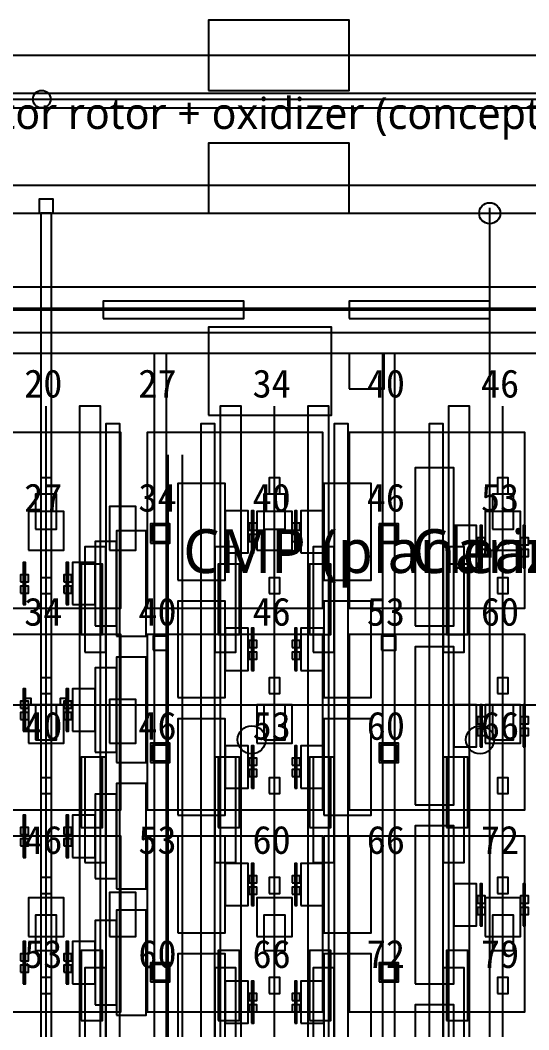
# Model space of a CAD drawing. Header units: metres. Extents: x -1640 to 1560, y -268 to 2338.
# Drawn here: x 110.3 to 139.2, y 1684.5 to 1742 of the extents above; entities that cross this region are included whole.
import ezdxf

# ---------------------------------------------------------------- set-up
doc = ezdxf.new("R2010")
doc.units = ezdxf.units.M
for name, color, linetype in [('1F_CHL', 4, 'Continuous'), ('1F_EHS_EXTINGUISHER_HYDRANT_CABINET_CONCEPT', 1, 'Continuous'), ('1F_ELEC', 6, 'Continuous'), ('1F_PUMP', 2, 'Continuous'), ('1F_SCR', 3, 'Continuous'), ('1F_STRUCT_COLUMN', 8, 'Continuous'), ('1F_ZONE', 3, 'Continuous'), ('2F_CSF_LATERAL_RACK_CONCEPT', 9, 'Continuous'), ('2F_EHS_EXTINGUISHER_HYDRANT_CABINET_CONCEPT', 1, 'Continuous'), ('2F_RFG', 5, 'Continuous'), ('2F_STRUCT_COLUMN', 8, 'Continuous'), ('2F_VMB', 6, 'Continuous'), ('2F_ZONE', 3, 'Continuous'), ('3F_CLEANROOM_OVERHEAD_PIPE_DUCT_CONCEPT', 9, 'Continuous'), ('3F_CMP', 5, 'Continuous'), ('3F_EHS_EGRESS_DIST_M', 2, 'Continuous'), ('3F_EHS_EXTINGUISHER_HYDRANT_CABINET_CONCEPT', 1, 'Continuous'), ('3F_EHS_SAFETY_SHOWER_EYEWASH_CONCEPT', 3, 'Continuous'), ('3F_ETCH', 2, 'Continuous'), ('3F_FOUP', 5, 'Continuous'), ('3F_OHT', 9, 'Continuous'), ('3F_OHTV', 1, 'Continuous'), ('3F_STRUCT_COLUMN', 8, 'Continuous'), ('3F_TBAR', 6, 'Continuous'), ('3F_TEXT', 7, 'Continuous'), ('3F_WET', 6, 'Continuous'), ('3F_ZONE', 3, 'Continuous'), ('4F_DCC', 3, 'Continuous'), ('4F_FFU', 1, 'Continuous'), ('4F_STRUCT_PLENUM_TRUSS_CONCEPT', 9, 'Continuous'), ('4F_ZONE', 3, 'Continuous'), ('5F_CHL', 4, 'Continuous'), ('5F_EHS_EXTINGUISHER_HYDRANT_CABINET_CONCEPT', 1, 'Continuous'), ('5F_ELEC', 6, 'Continuous'), ('5F_PUMP', 2, 'Continuous'), ('5F_SCR', 3, 'Continuous'), ('5F_STRUCT_COLUMN', 8, 'Continuous'), ('5F_ZONE', 3, 'Continuous'), ('6F_CSF_LATERAL_RACK_CONCEPT', 9, 'Continuous'), ('6F_EHS_EXTINGUISHER_HYDRANT_CABINET_CONCEPT', 1, 'Continuous'), ('6F_RFG', 5, 'Continuous'), ('6F_STRUCT_COLUMN', 8, 'Continuous'), ('6F_VMB', 6, 'Continuous'), ('6F_ZONE', 3, 'Continuous'), ('7F_CLEANROOM_OVERHEAD_PIPE_DUCT_CONCEPT', 9, 'Continuous'), ('7F_CMP', 5, 'Continuous'), ('7F_EHS_EGRESS_DIST_M', 2, 'Continuous'), ('7F_EHS_EXTINGUISHER_HYDRANT_CABINET_CONCEPT', 1, 'Continuous'), ('7F_EHS_SAFETY_SHOWER_EYEWASH_CONCEPT', 3, 'Continuous'), ('7F_ETCH', 2, 'Continuous'), ('7F_FOUP', 5, 'Continuous'), ('7F_OHT', 9, 'Continuous'), ('7F_OHTV', 1, 'Continuous'), ('7F_STRUCT_COLUMN', 8, 'Continuous'), ('7F_TBAR', 6, 'Continuous'), ('7F_TEXT', 7, 'Continuous'), ('7F_WET', 6, 'Continuous'), ('7F_ZONE', 3, 'Continuous'), ('8F_DCC', 3, 'Continuous'), ('8F_FFU', 1, 'Continuous'), ('8F_STRUCT_PLENUM_TRUSS_CONCEPT', 9, 'Continuous'), ('8F_ZONE', 3, 'Continuous'), ('EHS_GAS_SUPPLY', 3, 'Continuous'), ('EHS_PROCESS_EXHAUST', 1, 'Continuous'), ('EHS_TREATED_EXHAUST', 30, 'Continuous'), ('RF_RSC', 4, 'Continuous'), ('RF_STACK', 2, 'Continuous'), ('UTIL_CHW.R_CONCEPT', 2, 'Continuous'), ('UTIL_CHW.S_CONCEPT', 1, 'Continuous'), ('UTIL_ELEC.EMERG_CONCEPT', 4, 'Continuous'), ('UTIL_ELEC.LV_CONCEPT', 2, 'Continuous'), ('UTIL_ELEC.LV_RISER', 2, 'Continuous'), ('UTIL_ELEC.MV_CONCEPT', 1, 'Continuous'), ('UTIL_ELEC.UPS_CONCEPT', 3, 'Continuous'), ('UTIL_EXH.HEAT_CONCEPT', 1, 'Continuous'), ('UTIL_EXH.VOC_CONCEPT', 6, 'Continuous'), ('UTIL_GAS.SPEC_CONCEPT', 3, 'Continuous'), ('UTIL_HR_CONCEPT', 5, 'Continuous'), ('UTIL_PCW.R_CONCEPT', 1, 'Continuous'), ('UTIL_PCW.S_CONCEPT', 6, 'Continuous'), ('UTIL_TEXT', 7, 'Continuous')]:
    doc.layers.add(name, color=color, linetype=linetype)
doc.styles.add('KO', font='malgun.ttf')

msp = doc.modelspace()

# ---------------------------------------------------------------- linework, layer by layer
at = {"layer": '1F_CHL'}
for points in [[(115.35, 1711.8), (116.85, 1711.8), (116.85, 1714.3), (115.35, 1714.3)], [(115.35, 1700.8), (116.85, 1700.8), (116.85, 1703.3), (115.35, 1703.3)], [(115.35, 1689.8), (116.85, 1689.8), (116.85, 1692.3), (115.35, 1692.3)]]:
    msp.add_lwpolyline(points, close=True, dxfattribs=at)
at = {"layer": '1F_EHS_EXTINGUISHER_HYDRANT_CABINET_CONCEPT'}
msp.add_circle((111.5, 1737.5), 0.5, dxfattribs=at)
at = {"layer": '1F_ELEC'}
for points in [[(121, 1738), (129, 1738), (129, 1742), (121, 1742)], [(121, 1731), (129, 1731), (129, 1735), (121, 1735)]]:
    msp.add_lwpolyline(points, close=True, dxfattribs=at)
at = {"layer": '1F_PUMP'}
for points in [[(113.75, 1707), (114.95, 1707), (114.95, 1711), (113.75, 1711)], [(121.55, 1707), (122.75, 1707), (122.75, 1711), (121.55, 1711)], [(126.75, 1707), (127.95, 1707), (127.95, 1711), (126.75, 1711)], [(134.55, 1707), (135.75, 1707), (135.75, 1711), (134.55, 1711)], [(113.75, 1696), (114.95, 1696), (114.95, 1700), (113.75, 1700)], [(121.55, 1696), (122.75, 1696), (122.75, 1700), (121.55, 1700)], [(126.75, 1696), (127.95, 1696), (127.95, 1700), (126.75, 1700)], [(134.55, 1696), (135.75, 1696), (135.75, 1700), (134.55, 1700)], [(113.75, 1685), (114.95, 1685), (114.95, 1689), (113.75, 1689)], [(121.55, 1685), (122.75, 1685), (122.75, 1689), (121.55, 1689)], [(126.75, 1685), (127.95, 1685), (127.95, 1689), (126.75, 1689)], [(134.55, 1685), (135.75, 1685), (135.75, 1689), (134.55, 1689)]]:
    msp.add_lwpolyline(points, close=True, dxfattribs=at)
at = {"layer": '1F_SCR'}
for points in [[(110.75, 1711.8), (112.75, 1711.8), (112.75, 1714), (110.75, 1714)], [(123.75, 1711.8), (125.75, 1711.8), (125.75, 1714), (123.75, 1714)], [(136.75, 1711.8), (138.75, 1711.8), (138.75, 1714), (136.75, 1714)], [(110.75, 1700.8), (112.75, 1700.8), (112.75, 1703), (110.75, 1703)], [(123.75, 1700.8), (125.75, 1700.8), (125.75, 1703), (123.75, 1703)], [(136.75, 1700.8), (138.75, 1700.8), (138.75, 1703), (136.75, 1703)], [(110.75, 1689.8), (112.75, 1689.8), (112.75, 1692), (110.75, 1692)], [(123.75, 1689.8), (125.75, 1689.8), (125.75, 1692), (123.75, 1692)], [(136.75, 1689.8), (138.75, 1689.8), (138.75, 1692), (136.75, 1692)]]:
    msp.add_lwpolyline(points, close=True, dxfattribs=at)
at = {"layer": '1F_STRUCT_COLUMN'}
for points in [[(117.7, 1712.2), (118.8, 1712.2), (118.8, 1713.3), (117.7, 1713.3)], [(130.7, 1712.2), (131.8, 1712.2), (131.8, 1713.3), (130.7, 1713.3)], [(117.7, 1699.7), (118.8, 1699.7), (118.8, 1700.8), (117.7, 1700.8)], [(130.7, 1699.7), (131.8, 1699.7), (131.8, 1700.8), (130.7, 1700.8)], [(117.7, 1687.2), (118.8, 1687.2), (118.8, 1688.3), (117.7, 1688.3)], [(130.7, 1687.2), (131.8, 1687.2), (131.8, 1688.3), (130.7, 1688.3)]]:
    msp.add_lwpolyline(points, close=True, dxfattribs=at)
at = {"layer": '1F_ZONE'}
msp.add_lwpolyline([(-33.5, 1569), (192, 1569), (192, 1723), (-33.5, 1723)], close=True, dxfattribs=at)
at = {"layer": '2F_CSF_LATERAL_RACK_CONCEPT'}
for points in [[(115.15, 1573), (115.95, 1573), (115.95, 1719), (115.15, 1719)], [(120.55, 1573), (121.35, 1573), (121.35, 1719), (120.55, 1719)], [(128.15, 1573), (128.95, 1573), (128.95, 1719), (128.15, 1719)], [(133.55, 1573), (134.35, 1573), (134.35, 1719), (133.55, 1719)]]:
    msp.add_lwpolyline(points, close=True, dxfattribs=at)
at = {"layer": '2F_EHS_EXTINGUISHER_HYDRANT_CABINET_CONCEPT'}
msp.add_circle((111.5, 1737.5), 0.5, dxfattribs=at)
at = {"layer": '2F_RFG'}
for points in [[(113.95, 1706), (115.15, 1706), (115.15, 1712), (113.95, 1712)], [(121.35, 1706), (122.55, 1706), (122.55, 1712), (121.35, 1712)], [(126.95, 1706), (128.15, 1706), (128.15, 1712), (126.95, 1712)], [(134.35, 1706), (135.55, 1706), (135.55, 1712), (134.35, 1712)], [(113.95, 1694), (115.15, 1694), (115.15, 1700), (113.95, 1700)], [(121.35, 1694), (122.55, 1694), (122.55, 1700), (121.35, 1700)], [(126.95, 1694), (128.15, 1694), (128.15, 1700), (126.95, 1700)], [(134.35, 1694), (135.55, 1694), (135.55, 1700), (134.35, 1700)], [(113.95, 1682), (115.15, 1682), (115.15, 1688), (113.95, 1688)], [(121.35, 1682), (122.55, 1682), (122.55, 1688), (121.35, 1688)], [(126.95, 1682), (128.15, 1682), (128.15, 1688), (126.95, 1688)], [(134.35, 1682), (135.55, 1682), (135.55, 1688), (134.35, 1688)]]:
    msp.add_lwpolyline(points, close=True, dxfattribs=at)
at = {"layer": '2F_STRUCT_COLUMN'}
for points in [[(117.8, 1712.3), (118.7, 1712.3), (118.7, 1713.2), (117.8, 1713.2)], [(130.8, 1712.3), (131.7, 1712.3), (131.7, 1713.2), (130.8, 1713.2)], [(117.8, 1699.8), (118.7, 1699.8), (118.7, 1700.7), (117.8, 1700.7)], [(130.8, 1699.8), (131.7, 1699.8), (131.7, 1700.7), (130.8, 1700.7)], [(117.8, 1687.3), (118.7, 1687.3), (118.7, 1688.2), (117.8, 1688.2)], [(130.8, 1687.3), (131.7, 1687.3), (131.7, 1688.2), (130.8, 1688.2)]]:
    msp.add_lwpolyline(points, close=True, dxfattribs=at)
at = {"layer": '2F_VMB'}
for points in [[(111.15, 1713), (112.35, 1713), (112.35, 1715), (111.15, 1715)], [(124.15, 1713), (125.35, 1713), (125.35, 1715), (124.15, 1715)], [(137.15, 1713), (138.35, 1713), (138.35, 1715), (137.15, 1715)], [(111.15, 1701), (112.35, 1701), (112.35, 1703), (111.15, 1703)], [(124.15, 1701), (125.35, 1701), (125.35, 1703), (124.15, 1703)], [(137.15, 1701), (138.35, 1701), (138.35, 1703), (137.15, 1703)], [(111.15, 1689), (112.35, 1689), (112.35, 1691), (111.15, 1691)], [(124.15, 1689), (125.35, 1689), (125.35, 1691), (124.15, 1691)], [(137.15, 1689), (138.35, 1689), (138.35, 1691), (137.15, 1691)]]:
    msp.add_lwpolyline(points, close=True, dxfattribs=at)
at = {"layer": '2F_ZONE'}
msp.add_lwpolyline([(-33.5, 1569), (192, 1569), (192, 1723), (-33.5, 1723)], close=True, dxfattribs=at)
at = {"layer": '3F_CLEANROOM_OVERHEAD_PIPE_DUCT_CONCEPT'}
for points in [[(113.65, 1572), (114.85, 1572), (114.85, 1720), (113.65, 1720)], [(121.65, 1572), (122.85, 1572), (122.85, 1720), (121.65, 1720)], [(126.65, 1572), (127.85, 1572), (127.85, 1720), (126.65, 1720)], [(134.65, 1572), (135.85, 1572), (135.85, 1720), (134.65, 1720)]]:
    msp.add_lwpolyline(points, close=True, dxfattribs=at)
at = {"layer": '3F_CMP'}
for points in [[(119.25, 1710.1), (121.95, 1710.1), (121.95, 1715.6), (119.25, 1715.6)], [(127.55, 1710.1), (130.25, 1710.1), (130.25, 1715.6), (127.55, 1715.6)], [(121.95, 1711.65), (123.25, 1711.65), (123.25, 1714.05), (121.95, 1714.05)], [(126.25, 1711.65), (127.55, 1711.65), (127.55, 1714.05), (126.25, 1714.05)], [(119.25, 1703.4), (121.95, 1703.4), (121.95, 1708.9), (119.25, 1708.9)], [(127.55, 1703.4), (130.25, 1703.4), (130.25, 1708.9), (127.55, 1708.9)], [(121.95, 1704.95), (123.25, 1704.95), (123.25, 1707.35), (121.95, 1707.35)], [(126.25, 1704.95), (127.55, 1704.95), (127.55, 1707.35), (126.25, 1707.35)], [(119.25, 1696.7), (121.95, 1696.7), (121.95, 1702.2), (119.25, 1702.2)], [(127.55, 1696.7), (130.25, 1696.7), (130.25, 1702.2), (127.55, 1702.2)], [(121.95, 1698.25), (123.25, 1698.25), (123.25, 1700.65), (121.95, 1700.65)], [(126.25, 1698.25), (127.55, 1698.25), (127.55, 1700.65), (126.25, 1700.65)], [(119.25, 1690), (121.95, 1690), (121.95, 1695.5), (119.25, 1695.5)], [(127.55, 1690), (130.25, 1690), (130.25, 1695.5), (127.55, 1695.5)], [(121.95, 1691.55), (123.25, 1691.55), (123.25, 1693.95), (121.95, 1693.95)], [(126.25, 1691.55), (127.55, 1691.55), (127.55, 1693.95), (126.25, 1693.95)], [(119.25, 1683.3), (121.95, 1683.3), (121.95, 1688.8), (119.25, 1688.8)], [(127.55, 1683.3), (130.25, 1683.3), (130.25, 1688.8), (127.55, 1688.8)], [(121.95, 1684.85), (123.25, 1684.85), (123.25, 1687.25), (121.95, 1687.25)], [(126.25, 1684.85), (127.55, 1684.85), (127.55, 1687.25), (126.25, 1687.25)]]:
    msp.add_lwpolyline(points, close=True, dxfattribs=at)
at = {"layer": '3F_EHS_EXTINGUISHER_HYDRANT_CABINET_CONCEPT'}
msp.add_circle((111.5, 1737.5), 0.5, dxfattribs=at)
at = {"layer": '3F_EHS_SAFETY_SHOWER_EYEWASH_CONCEPT'}
for centre in [(123.45, 1701), (136.45, 1701)]:
    msp.add_circle(centre, 0.8, dxfattribs=at)
at = {"layer": '3F_ETCH'}
for points in [[(115.75, 1706.9), (117.45, 1706.9), (117.45, 1712.9), (115.75, 1712.9)], [(114.55, 1707.5), (115.75, 1707.5), (115.75, 1712.3), (114.55, 1712.3)], [(113.25, 1708.7), (114.55, 1708.7), (114.55, 1711.1), (113.25, 1711.1)], [(115.75, 1699.7), (117.45, 1699.7), (117.45, 1705.7), (115.75, 1705.7)], [(114.55, 1700.3), (115.75, 1700.3), (115.75, 1705.1), (114.55, 1705.1)], [(113.25, 1701.5), (114.55, 1701.5), (114.55, 1703.9), (113.25, 1703.9)], [(115.75, 1692.5), (117.45, 1692.5), (117.45, 1698.5), (115.75, 1698.5)], [(114.55, 1693.1), (115.75, 1693.1), (115.75, 1697.9), (114.55, 1697.9)], [(113.25, 1694.3), (114.55, 1694.3), (114.55, 1696.7), (113.25, 1696.7)], [(115.75, 1685.3), (117.45, 1685.3), (117.45, 1691.3), (115.75, 1691.3)], [(114.55, 1685.9), (115.75, 1685.9), (115.75, 1690.7), (114.55, 1690.7)], [(113.25, 1687.1), (114.55, 1687.1), (114.55, 1689.5), (113.25, 1689.5)]]:
    msp.add_lwpolyline(points, close=True, dxfattribs=at)
at = {"layer": '3F_FOUP'}
for points in [[(123.3, 1712.95), (123.75, 1712.95), (123.75, 1713.35), (123.3, 1713.35)], [(125.75, 1712.95), (126.2, 1712.95), (126.2, 1713.35), (125.75, 1713.35)], [(123.3, 1712.3), (123.75, 1712.3), (123.75, 1712.7), (123.3, 1712.7)], [(125.75, 1712.3), (126.2, 1712.3), (126.2, 1712.7), (125.75, 1712.7)], [(136.3, 1712.1), (136.75, 1712.1), (136.75, 1712.5), (136.3, 1712.5)], [(138.75, 1712.1), (139.2, 1712.1), (139.2, 1712.5), (138.75, 1712.5)], [(136.3, 1711.45), (136.75, 1711.45), (136.75, 1711.85), (136.3, 1711.85)], [(138.75, 1711.45), (139.2, 1711.45), (139.2, 1711.85), (138.75, 1711.85)], [(110.3, 1710), (110.75, 1710), (110.75, 1710.4), (110.3, 1710.4)], [(112.75, 1710), (113.2, 1710), (113.2, 1710.4), (112.75, 1710.4)], [(110.3, 1709.35), (110.75, 1709.35), (110.75, 1709.75), (110.3, 1709.75)], [(112.75, 1709.35), (113.2, 1709.35), (113.2, 1709.75), (112.75, 1709.75)], [(123.3, 1706.25), (123.75, 1706.25), (123.75, 1706.65), (123.3, 1706.65)], [(125.75, 1706.25), (126.2, 1706.25), (126.2, 1706.65), (125.75, 1706.65)], [(123.3, 1705.6), (123.75, 1705.6), (123.75, 1706), (123.3, 1706)], [(125.75, 1705.6), (126.2, 1705.6), (126.2, 1706), (125.75, 1706)], [(110.3, 1702.8), (110.75, 1702.8), (110.75, 1703.2), (110.3, 1703.2)], [(112.75, 1702.8), (113.2, 1702.8), (113.2, 1703.2), (112.75, 1703.2)], [(110.3, 1702.15), (110.75, 1702.15), (110.75, 1702.55), (110.3, 1702.55)], [(112.75, 1702.15), (113.2, 1702.15), (113.2, 1702.55), (112.75, 1702.55)], [(136.3, 1701.9), (136.75, 1701.9), (136.75, 1702.3), (136.3, 1702.3)], [(138.75, 1701.9), (139.2, 1701.9), (139.2, 1702.3), (138.75, 1702.3)], [(136.3, 1701.25), (136.75, 1701.25), (136.75, 1701.65), (136.3, 1701.65)], [(138.75, 1701.25), (139.2, 1701.25), (139.2, 1701.65), (138.75, 1701.65)], [(123.3, 1699.55), (123.75, 1699.55), (123.75, 1699.95), (123.3, 1699.95)], [(125.75, 1699.55), (126.2, 1699.55), (126.2, 1699.95), (125.75, 1699.95)], [(123.3, 1698.9), (123.75, 1698.9), (123.75, 1699.3), (123.3, 1699.3)], [(125.75, 1698.9), (126.2, 1698.9), (126.2, 1699.3), (125.75, 1699.3)], [(110.3, 1695.6), (110.75, 1695.6), (110.75, 1696), (110.3, 1696)], [(112.75, 1695.6), (113.2, 1695.6), (113.2, 1696), (112.75, 1696)], [(110.3, 1694.95), (110.75, 1694.95), (110.75, 1695.35), (110.3, 1695.35)], [(112.75, 1694.95), (113.2, 1694.95), (113.2, 1695.35), (112.75, 1695.35)], [(123.3, 1692.85), (123.75, 1692.85), (123.75, 1693.25), (123.3, 1693.25)], [(125.75, 1692.85), (126.2, 1692.85), (126.2, 1693.25), (125.75, 1693.25)], [(123.3, 1692.2), (123.75, 1692.2), (123.75, 1692.6), (123.3, 1692.6)], [(125.75, 1692.2), (126.2, 1692.2), (126.2, 1692.6), (125.75, 1692.6)], [(136.3, 1691.7), (136.75, 1691.7), (136.75, 1692.1), (136.3, 1692.1)], [(138.75, 1691.7), (139.2, 1691.7), (139.2, 1692.1), (138.75, 1692.1)], [(136.3, 1691.05), (136.75, 1691.05), (136.75, 1691.45), (136.3, 1691.45)], [(138.75, 1691.05), (139.2, 1691.05), (139.2, 1691.45), (138.75, 1691.45)], [(110.3, 1688.4), (110.75, 1688.4), (110.75, 1688.8), (110.3, 1688.8)], [(112.75, 1688.4), (113.2, 1688.4), (113.2, 1688.8), (112.75, 1688.8)], [(110.3, 1687.75), (110.75, 1687.75), (110.75, 1688.15), (110.3, 1688.15)], [(112.75, 1687.75), (113.2, 1687.75), (113.2, 1688.15), (112.75, 1688.15)], [(123.3, 1686.15), (123.75, 1686.15), (123.75, 1686.55), (123.3, 1686.55)], [(125.75, 1686.15), (126.2, 1686.15), (126.2, 1686.55), (125.75, 1686.55)], [(123.3, 1685.5), (123.75, 1685.5), (123.75, 1685.9), (123.3, 1685.9)], [(125.75, 1685.5), (126.2, 1685.5), (126.2, 1685.9), (125.75, 1685.9)]]:
    msp.add_lwpolyline(points, close=True, dxfattribs=at)
at = {"layer": '3F_OHT'}
for p, q in [((111.75, 1650), (111.75, 1720)), ((124.75, 1650), (124.75, 1720)), ((137.75, 1650), (137.75, 1720))]:
    msp.add_line(p, q, dxfattribs=at)
at = {"layer": '3F_OHTV'}
for points in [[(111.45, 1715.02), (112.05, 1715.02), (112.05, 1715.92), (111.45, 1715.92)], [(124.45, 1715.02), (125.05, 1715.02), (125.05, 1715.92), (124.45, 1715.92)], [(137.45, 1715.02), (138.05, 1715.02), (138.05, 1715.92), (137.45, 1715.92)], [(111.45, 1709.33), (112.05, 1709.33), (112.05, 1710.23), (111.45, 1710.23)], [(124.45, 1709.33), (125.05, 1709.33), (125.05, 1710.23), (124.45, 1710.23)], [(137.45, 1709.33), (138.05, 1709.33), (138.05, 1710.23), (137.45, 1710.23)], [(111.45, 1703.63), (112.05, 1703.63), (112.05, 1704.53), (111.45, 1704.53)], [(124.45, 1703.63), (125.05, 1703.63), (125.05, 1704.53), (124.45, 1704.53)], [(137.45, 1703.63), (138.05, 1703.63), (138.05, 1704.53), (137.45, 1704.53)], [(111.45, 1697.94), (112.05, 1697.94), (112.05, 1698.84), (111.45, 1698.84)], [(124.45, 1697.94), (125.05, 1697.94), (125.05, 1698.84), (124.45, 1698.84)], [(137.45, 1697.94), (138.05, 1697.94), (138.05, 1698.84), (137.45, 1698.84)], [(111.45, 1692.25), (112.05, 1692.25), (112.05, 1693.15), (111.45, 1693.15)], [(124.45, 1692.25), (125.05, 1692.25), (125.05, 1693.15), (124.45, 1693.15)], [(137.45, 1692.25), (138.05, 1692.25), (138.05, 1693.15), (137.45, 1693.15)], [(111.45, 1686.55), (112.05, 1686.55), (112.05, 1687.45), (111.45, 1687.45)], [(124.45, 1686.55), (125.05, 1686.55), (125.05, 1687.45), (124.45, 1687.45)], [(137.45, 1686.55), (138.05, 1686.55), (138.05, 1687.45), (137.45, 1687.45)]]:
    msp.add_lwpolyline(points, close=True, dxfattribs=at)
at = {"layer": '3F_STRUCT_COLUMN'}
for points in [[(117.85, 1706.1), (118.65, 1706.1), (118.65, 1706.9), (117.85, 1706.9)], [(130.85, 1706.1), (131.65, 1706.1), (131.65, 1706.9), (130.85, 1706.9)]]:
    msp.add_lwpolyline(points, close=True, dxfattribs=at)
at = {"layer": '3F_TBAR'}
for points in [[(123.45, 1711.65), (123.57, 1711.65), (123.57, 1714.05), (123.45, 1714.05)], [(125.9, 1711.65), (126.02, 1711.65), (126.02, 1714.05), (125.9, 1714.05)], [(136.45, 1710.8), (136.57, 1710.8), (136.57, 1713.2), (136.45, 1713.2)], [(138.9, 1710.8), (139.02, 1710.8), (139.02, 1713.2), (138.9, 1713.2)], [(110.45, 1708.7), (110.57, 1708.7), (110.57, 1711.1), (110.45, 1711.1)], [(112.9, 1708.7), (113.02, 1708.7), (113.02, 1711.1), (112.9, 1711.1)], [(123.45, 1704.95), (123.57, 1704.95), (123.57, 1707.35), (123.45, 1707.35)], [(125.9, 1704.95), (126.02, 1704.95), (126.02, 1707.35), (125.9, 1707.35)], [(110.45, 1701.5), (110.57, 1701.5), (110.57, 1703.9), (110.45, 1703.9)], [(112.9, 1701.5), (113.02, 1701.5), (113.02, 1703.9), (112.9, 1703.9)], [(136.45, 1700.6), (136.57, 1700.6), (136.57, 1703), (136.45, 1703)], [(138.9, 1700.6), (139.02, 1700.6), (139.02, 1703), (138.9, 1703)], [(123.45, 1698.25), (123.57, 1698.25), (123.57, 1700.65), (123.45, 1700.65)], [(125.9, 1698.25), (126.02, 1698.25), (126.02, 1700.65), (125.9, 1700.65)], [(110.45, 1694.3), (110.57, 1694.3), (110.57, 1696.7), (110.45, 1696.7)], [(112.9, 1694.3), (113.02, 1694.3), (113.02, 1696.7), (112.9, 1696.7)], [(123.45, 1691.55), (123.57, 1691.55), (123.57, 1693.95), (123.45, 1693.95)], [(125.9, 1691.55), (126.02, 1691.55), (126.02, 1693.95), (125.9, 1693.95)], [(136.45, 1690.4), (136.57, 1690.4), (136.57, 1692.8), (136.45, 1692.8)], [(138.9, 1690.4), (139.02, 1690.4), (139.02, 1692.8), (138.9, 1692.8)], [(110.45, 1687.1), (110.57, 1687.1), (110.57, 1689.5), (110.45, 1689.5)], [(112.9, 1687.1), (113.02, 1687.1), (113.02, 1689.5), (112.9, 1689.5)], [(123.45, 1684.85), (123.57, 1684.85), (123.57, 1687.25), (123.45, 1687.25)], [(125.9, 1684.85), (126.02, 1684.85), (126.02, 1687.25), (125.9, 1687.25)]]:
    msp.add_lwpolyline(points, close=True, dxfattribs=at)
at = {"layer": '3F_WET'}
for points in [[(132.75, 1707.5), (134.95, 1707.5), (134.95, 1716.5), (132.75, 1716.5)], [(134.95, 1710.8), (136.25, 1710.8), (136.25, 1713.2), (134.95, 1713.2)], [(132.75, 1697.3), (134.95, 1697.3), (134.95, 1706.3), (132.75, 1706.3)], [(134.95, 1700.6), (136.25, 1700.6), (136.25, 1703), (134.95, 1703)], [(132.75, 1687.1), (134.95, 1687.1), (134.95, 1696.1), (132.75, 1696.1)], [(134.95, 1690.4), (136.25, 1690.4), (136.25, 1692.8), (134.95, 1692.8)], [(132.75, 1676.9), (134.95, 1676.9), (134.95, 1685.9), (132.75, 1685.9)]]:
    msp.add_lwpolyline(points, close=True, dxfattribs=at)
at = {"layer": '3F_ZONE'}
msp.add_lwpolyline([(-33.5, 1569), (192, 1569), (192, 1723), (-33.5, 1723)], close=True, dxfattribs=at)
at = {"layer": '4F_DCC'}
for points in [[(115, 1725), (123, 1725), (123, 1726), (115, 1726)], [(129, 1725), (137, 1725), (137, 1726), (129, 1726)]]:
    msp.add_lwpolyline(points, close=True, dxfattribs=at)
at = {"layer": '4F_FFU'}
for points in [[(106, 1708.5), (116, 1708.5), (116, 1718.5), (106, 1718.5)], [(117.5, 1708.5), (127.5, 1708.5), (127.5, 1718.5), (117.5, 1718.5)], [(129, 1708.5), (139, 1708.5), (139, 1718.5), (129, 1718.5)], [(106, 1697), (116, 1697), (116, 1707), (106, 1707)], [(117.5, 1697), (127.5, 1697), (127.5, 1707), (117.5, 1707)], [(129, 1697), (139, 1697), (139, 1707), (129, 1707)], [(106, 1685.5), (116, 1685.5), (116, 1695.5), (106, 1695.5)], [(117.5, 1685.5), (127.5, 1685.5), (127.5, 1695.5), (117.5, 1695.5)], [(129, 1685.5), (139, 1685.5), (139, 1695.5), (129, 1695.5)]]:
    msp.add_lwpolyline(points, close=True, dxfattribs=at)
at = {"layer": '4F_STRUCT_PLENUM_TRUSS_CONCEPT'}
for points in [[(117.9, 1569), (118.6, 1569), (118.6, 1723), (117.9, 1723)], [(130.9, 1569), (131.6, 1569), (131.6, 1723), (130.9, 1723)]]:
    msp.add_lwpolyline(points, close=True, dxfattribs=at)
at = {"layer": '4F_ZONE'}
msp.add_lwpolyline([(-33.5, 1569), (192, 1569), (192, 1723), (-33.5, 1723)], close=True, dxfattribs=at)
at = {"layer": '5F_CHL'}
for points in [[(115.35, 1711.8), (116.85, 1711.8), (116.85, 1714.3), (115.35, 1714.3)], [(115.35, 1700.8), (116.85, 1700.8), (116.85, 1703.3), (115.35, 1703.3)], [(115.35, 1689.8), (116.85, 1689.8), (116.85, 1692.3), (115.35, 1692.3)]]:
    msp.add_lwpolyline(points, close=True, dxfattribs=at)
at = {"layer": '5F_EHS_EXTINGUISHER_HYDRANT_CABINET_CONCEPT'}
msp.add_circle((111.5, 1737.5), 0.5, dxfattribs=at)
at = {"layer": '5F_ELEC'}
for points in [[(121, 1738), (129, 1738), (129, 1742), (121, 1742)], [(121, 1731), (129, 1731), (129, 1735), (121, 1735)]]:
    msp.add_lwpolyline(points, close=True, dxfattribs=at)
at = {"layer": '5F_PUMP'}
for points in [[(113.75, 1707), (114.95, 1707), (114.95, 1711), (113.75, 1711)], [(121.55, 1707), (122.75, 1707), (122.75, 1711), (121.55, 1711)], [(126.75, 1707), (127.95, 1707), (127.95, 1711), (126.75, 1711)], [(134.55, 1707), (135.75, 1707), (135.75, 1711), (134.55, 1711)], [(113.75, 1696), (114.95, 1696), (114.95, 1700), (113.75, 1700)], [(121.55, 1696), (122.75, 1696), (122.75, 1700), (121.55, 1700)], [(126.75, 1696), (127.95, 1696), (127.95, 1700), (126.75, 1700)], [(134.55, 1696), (135.75, 1696), (135.75, 1700), (134.55, 1700)], [(113.75, 1685), (114.95, 1685), (114.95, 1689), (113.75, 1689)], [(121.55, 1685), (122.75, 1685), (122.75, 1689), (121.55, 1689)], [(126.75, 1685), (127.95, 1685), (127.95, 1689), (126.75, 1689)], [(134.55, 1685), (135.75, 1685), (135.75, 1689), (134.55, 1689)]]:
    msp.add_lwpolyline(points, close=True, dxfattribs=at)
at = {"layer": '5F_SCR'}
for points in [[(110.75, 1711.8), (112.75, 1711.8), (112.75, 1714), (110.75, 1714)], [(123.75, 1711.8), (125.75, 1711.8), (125.75, 1714), (123.75, 1714)], [(136.75, 1711.8), (138.75, 1711.8), (138.75, 1714), (136.75, 1714)], [(110.75, 1700.8), (112.75, 1700.8), (112.75, 1703), (110.75, 1703)], [(123.75, 1700.8), (125.75, 1700.8), (125.75, 1703), (123.75, 1703)], [(136.75, 1700.8), (138.75, 1700.8), (138.75, 1703), (136.75, 1703)], [(110.75, 1689.8), (112.75, 1689.8), (112.75, 1692), (110.75, 1692)], [(123.75, 1689.8), (125.75, 1689.8), (125.75, 1692), (123.75, 1692)], [(136.75, 1689.8), (138.75, 1689.8), (138.75, 1692), (136.75, 1692)]]:
    msp.add_lwpolyline(points, close=True, dxfattribs=at)
at = {"layer": '5F_STRUCT_COLUMN'}
for points in [[(117.7, 1712.2), (118.8, 1712.2), (118.8, 1713.3), (117.7, 1713.3)], [(130.7, 1712.2), (131.8, 1712.2), (131.8, 1713.3), (130.7, 1713.3)], [(117.7, 1699.7), (118.8, 1699.7), (118.8, 1700.8), (117.7, 1700.8)], [(130.7, 1699.7), (131.8, 1699.7), (131.8, 1700.8), (130.7, 1700.8)], [(117.7, 1687.2), (118.8, 1687.2), (118.8, 1688.3), (117.7, 1688.3)], [(130.7, 1687.2), (131.8, 1687.2), (131.8, 1688.3), (130.7, 1688.3)]]:
    msp.add_lwpolyline(points, close=True, dxfattribs=at)
at = {"layer": '5F_ZONE'}
msp.add_lwpolyline([(-33.5, 1569), (192, 1569), (192, 1723), (-33.5, 1723)], close=True, dxfattribs=at)
at = {"layer": '6F_CSF_LATERAL_RACK_CONCEPT'}
for points in [[(115.15, 1573), (115.95, 1573), (115.95, 1719), (115.15, 1719)], [(120.55, 1573), (121.35, 1573), (121.35, 1719), (120.55, 1719)], [(128.15, 1573), (128.95, 1573), (128.95, 1719), (128.15, 1719)], [(133.55, 1573), (134.35, 1573), (134.35, 1719), (133.55, 1719)]]:
    msp.add_lwpolyline(points, close=True, dxfattribs=at)
at = {"layer": '6F_EHS_EXTINGUISHER_HYDRANT_CABINET_CONCEPT'}
msp.add_circle((111.5, 1737.5), 0.5, dxfattribs=at)
at = {"layer": '6F_RFG'}
for points in [[(113.95, 1706), (115.15, 1706), (115.15, 1712), (113.95, 1712)], [(121.35, 1706), (122.55, 1706), (122.55, 1712), (121.35, 1712)], [(126.95, 1706), (128.15, 1706), (128.15, 1712), (126.95, 1712)], [(134.35, 1706), (135.55, 1706), (135.55, 1712), (134.35, 1712)], [(113.95, 1694), (115.15, 1694), (115.15, 1700), (113.95, 1700)], [(121.35, 1694), (122.55, 1694), (122.55, 1700), (121.35, 1700)], [(126.95, 1694), (128.15, 1694), (128.15, 1700), (126.95, 1700)], [(134.35, 1694), (135.55, 1694), (135.55, 1700), (134.35, 1700)], [(113.95, 1682), (115.15, 1682), (115.15, 1688), (113.95, 1688)], [(121.35, 1682), (122.55, 1682), (122.55, 1688), (121.35, 1688)], [(126.95, 1682), (128.15, 1682), (128.15, 1688), (126.95, 1688)], [(134.35, 1682), (135.55, 1682), (135.55, 1688), (134.35, 1688)]]:
    msp.add_lwpolyline(points, close=True, dxfattribs=at)
at = {"layer": '6F_STRUCT_COLUMN'}
for points in [[(117.8, 1712.3), (118.7, 1712.3), (118.7, 1713.2), (117.8, 1713.2)], [(130.8, 1712.3), (131.7, 1712.3), (131.7, 1713.2), (130.8, 1713.2)], [(117.8, 1699.8), (118.7, 1699.8), (118.7, 1700.7), (117.8, 1700.7)], [(130.8, 1699.8), (131.7, 1699.8), (131.7, 1700.7), (130.8, 1700.7)], [(117.8, 1687.3), (118.7, 1687.3), (118.7, 1688.2), (117.8, 1688.2)], [(130.8, 1687.3), (131.7, 1687.3), (131.7, 1688.2), (130.8, 1688.2)]]:
    msp.add_lwpolyline(points, close=True, dxfattribs=at)
at = {"layer": '6F_VMB'}
for points in [[(111.15, 1713), (112.35, 1713), (112.35, 1715), (111.15, 1715)], [(124.15, 1713), (125.35, 1713), (125.35, 1715), (124.15, 1715)], [(137.15, 1713), (138.35, 1713), (138.35, 1715), (137.15, 1715)], [(111.15, 1701), (112.35, 1701), (112.35, 1703), (111.15, 1703)], [(124.15, 1701), (125.35, 1701), (125.35, 1703), (124.15, 1703)], [(137.15, 1701), (138.35, 1701), (138.35, 1703), (137.15, 1703)], [(111.15, 1689), (112.35, 1689), (112.35, 1691), (111.15, 1691)], [(124.15, 1689), (125.35, 1689), (125.35, 1691), (124.15, 1691)], [(137.15, 1689), (138.35, 1689), (138.35, 1691), (137.15, 1691)]]:
    msp.add_lwpolyline(points, close=True, dxfattribs=at)
at = {"layer": '6F_ZONE'}
msp.add_lwpolyline([(-33.5, 1569), (192, 1569), (192, 1723), (-33.5, 1723)], close=True, dxfattribs=at)
at = {"layer": '7F_CLEANROOM_OVERHEAD_PIPE_DUCT_CONCEPT'}
for points in [[(113.65, 1572), (114.85, 1572), (114.85, 1720), (113.65, 1720)], [(121.65, 1572), (122.85, 1572), (122.85, 1720), (121.65, 1720)], [(126.65, 1572), (127.85, 1572), (127.85, 1720), (126.65, 1720)], [(134.65, 1572), (135.85, 1572), (135.85, 1720), (134.65, 1720)]]:
    msp.add_lwpolyline(points, close=True, dxfattribs=at)
at = {"layer": '7F_CMP'}
for points in [[(119.25, 1710.1), (121.95, 1710.1), (121.95, 1715.6), (119.25, 1715.6)], [(127.55, 1710.1), (130.25, 1710.1), (130.25, 1715.6), (127.55, 1715.6)], [(121.95, 1711.65), (123.25, 1711.65), (123.25, 1714.05), (121.95, 1714.05)], [(126.25, 1711.65), (127.55, 1711.65), (127.55, 1714.05), (126.25, 1714.05)], [(119.25, 1703.4), (121.95, 1703.4), (121.95, 1708.9), (119.25, 1708.9)], [(127.55, 1703.4), (130.25, 1703.4), (130.25, 1708.9), (127.55, 1708.9)], [(121.95, 1704.95), (123.25, 1704.95), (123.25, 1707.35), (121.95, 1707.35)], [(126.25, 1704.95), (127.55, 1704.95), (127.55, 1707.35), (126.25, 1707.35)], [(119.25, 1696.7), (121.95, 1696.7), (121.95, 1702.2), (119.25, 1702.2)], [(127.55, 1696.7), (130.25, 1696.7), (130.25, 1702.2), (127.55, 1702.2)], [(121.95, 1698.25), (123.25, 1698.25), (123.25, 1700.65), (121.95, 1700.65)], [(126.25, 1698.25), (127.55, 1698.25), (127.55, 1700.65), (126.25, 1700.65)], [(119.25, 1690), (121.95, 1690), (121.95, 1695.5), (119.25, 1695.5)], [(127.55, 1690), (130.25, 1690), (130.25, 1695.5), (127.55, 1695.5)], [(121.95, 1691.55), (123.25, 1691.55), (123.25, 1693.95), (121.95, 1693.95)], [(126.25, 1691.55), (127.55, 1691.55), (127.55, 1693.95), (126.25, 1693.95)], [(119.25, 1683.3), (121.95, 1683.3), (121.95, 1688.8), (119.25, 1688.8)], [(127.55, 1683.3), (130.25, 1683.3), (130.25, 1688.8), (127.55, 1688.8)], [(121.95, 1684.85), (123.25, 1684.85), (123.25, 1687.25), (121.95, 1687.25)], [(126.25, 1684.85), (127.55, 1684.85), (127.55, 1687.25), (126.25, 1687.25)]]:
    msp.add_lwpolyline(points, close=True, dxfattribs=at)
at = {"layer": '7F_EHS_EXTINGUISHER_HYDRANT_CABINET_CONCEPT'}
msp.add_circle((111.5, 1737.5), 0.5, dxfattribs=at)
at = {"layer": '7F_EHS_SAFETY_SHOWER_EYEWASH_CONCEPT'}
for centre in [(123.45, 1701), (136.45, 1701)]:
    msp.add_circle(centre, 0.8, dxfattribs=at)
at = {"layer": '7F_ETCH'}
for points in [[(115.75, 1706.9), (117.45, 1706.9), (117.45, 1712.9), (115.75, 1712.9)], [(114.55, 1707.5), (115.75, 1707.5), (115.75, 1712.3), (114.55, 1712.3)], [(113.25, 1708.7), (114.55, 1708.7), (114.55, 1711.1), (113.25, 1711.1)], [(115.75, 1699.7), (117.45, 1699.7), (117.45, 1705.7), (115.75, 1705.7)], [(114.55, 1700.3), (115.75, 1700.3), (115.75, 1705.1), (114.55, 1705.1)], [(113.25, 1701.5), (114.55, 1701.5), (114.55, 1703.9), (113.25, 1703.9)], [(115.75, 1692.5), (117.45, 1692.5), (117.45, 1698.5), (115.75, 1698.5)], [(114.55, 1693.1), (115.75, 1693.1), (115.75, 1697.9), (114.55, 1697.9)], [(113.25, 1694.3), (114.55, 1694.3), (114.55, 1696.7), (113.25, 1696.7)], [(115.75, 1685.3), (117.45, 1685.3), (117.45, 1691.3), (115.75, 1691.3)], [(114.55, 1685.9), (115.75, 1685.9), (115.75, 1690.7), (114.55, 1690.7)], [(113.25, 1687.1), (114.55, 1687.1), (114.55, 1689.5), (113.25, 1689.5)]]:
    msp.add_lwpolyline(points, close=True, dxfattribs=at)
at = {"layer": '7F_FOUP'}
for points in [[(123.3, 1712.95), (123.75, 1712.95), (123.75, 1713.35), (123.3, 1713.35)], [(125.75, 1712.95), (126.2, 1712.95), (126.2, 1713.35), (125.75, 1713.35)], [(123.3, 1712.3), (123.75, 1712.3), (123.75, 1712.7), (123.3, 1712.7)], [(125.75, 1712.3), (126.2, 1712.3), (126.2, 1712.7), (125.75, 1712.7)], [(136.3, 1712.1), (136.75, 1712.1), (136.75, 1712.5), (136.3, 1712.5)], [(138.75, 1712.1), (139.2, 1712.1), (139.2, 1712.5), (138.75, 1712.5)], [(136.3, 1711.45), (136.75, 1711.45), (136.75, 1711.85), (136.3, 1711.85)], [(138.75, 1711.45), (139.2, 1711.45), (139.2, 1711.85), (138.75, 1711.85)], [(110.3, 1710), (110.75, 1710), (110.75, 1710.4), (110.3, 1710.4)], [(112.75, 1710), (113.2, 1710), (113.2, 1710.4), (112.75, 1710.4)], [(110.3, 1709.35), (110.75, 1709.35), (110.75, 1709.75), (110.3, 1709.75)], [(112.75, 1709.35), (113.2, 1709.35), (113.2, 1709.75), (112.75, 1709.75)], [(123.3, 1706.25), (123.75, 1706.25), (123.75, 1706.65), (123.3, 1706.65)], [(125.75, 1706.25), (126.2, 1706.25), (126.2, 1706.65), (125.75, 1706.65)], [(123.3, 1705.6), (123.75, 1705.6), (123.75, 1706), (123.3, 1706)], [(125.75, 1705.6), (126.2, 1705.6), (126.2, 1706), (125.75, 1706)], [(110.3, 1702.8), (110.75, 1702.8), (110.75, 1703.2), (110.3, 1703.2)], [(112.75, 1702.8), (113.2, 1702.8), (113.2, 1703.2), (112.75, 1703.2)], [(110.3, 1702.15), (110.75, 1702.15), (110.75, 1702.55), (110.3, 1702.55)], [(112.75, 1702.15), (113.2, 1702.15), (113.2, 1702.55), (112.75, 1702.55)], [(136.3, 1701.9), (136.75, 1701.9), (136.75, 1702.3), (136.3, 1702.3)], [(138.75, 1701.9), (139.2, 1701.9), (139.2, 1702.3), (138.75, 1702.3)], [(136.3, 1701.25), (136.75, 1701.25), (136.75, 1701.65), (136.3, 1701.65)], [(138.75, 1701.25), (139.2, 1701.25), (139.2, 1701.65), (138.75, 1701.65)], [(123.3, 1699.55), (123.75, 1699.55), (123.75, 1699.95), (123.3, 1699.95)], [(125.75, 1699.55), (126.2, 1699.55), (126.2, 1699.95), (125.75, 1699.95)], [(123.3, 1698.9), (123.75, 1698.9), (123.75, 1699.3), (123.3, 1699.3)], [(125.75, 1698.9), (126.2, 1698.9), (126.2, 1699.3), (125.75, 1699.3)], [(110.3, 1695.6), (110.75, 1695.6), (110.75, 1696), (110.3, 1696)], [(112.75, 1695.6), (113.2, 1695.6), (113.2, 1696), (112.75, 1696)], [(110.3, 1694.95), (110.75, 1694.95), (110.75, 1695.35), (110.3, 1695.35)], [(112.75, 1694.95), (113.2, 1694.95), (113.2, 1695.35), (112.75, 1695.35)], [(123.3, 1692.85), (123.75, 1692.85), (123.75, 1693.25), (123.3, 1693.25)], [(125.75, 1692.85), (126.2, 1692.85), (126.2, 1693.25), (125.75, 1693.25)], [(123.3, 1692.2), (123.75, 1692.2), (123.75, 1692.6), (123.3, 1692.6)], [(125.75, 1692.2), (126.2, 1692.2), (126.2, 1692.6), (125.75, 1692.6)], [(136.3, 1691.7), (136.75, 1691.7), (136.75, 1692.1), (136.3, 1692.1)], [(138.75, 1691.7), (139.2, 1691.7), (139.2, 1692.1), (138.75, 1692.1)], [(136.3, 1691.05), (136.75, 1691.05), (136.75, 1691.45), (136.3, 1691.45)], [(138.75, 1691.05), (139.2, 1691.05), (139.2, 1691.45), (138.75, 1691.45)], [(110.3, 1688.4), (110.75, 1688.4), (110.75, 1688.8), (110.3, 1688.8)], [(112.75, 1688.4), (113.2, 1688.4), (113.2, 1688.8), (112.75, 1688.8)], [(110.3, 1687.75), (110.75, 1687.75), (110.75, 1688.15), (110.3, 1688.15)], [(112.75, 1687.75), (113.2, 1687.75), (113.2, 1688.15), (112.75, 1688.15)], [(123.3, 1686.15), (123.75, 1686.15), (123.75, 1686.55), (123.3, 1686.55)], [(125.75, 1686.15), (126.2, 1686.15), (126.2, 1686.55), (125.75, 1686.55)], [(123.3, 1685.5), (123.75, 1685.5), (123.75, 1685.9), (123.3, 1685.9)], [(125.75, 1685.5), (126.2, 1685.5), (126.2, 1685.9), (125.75, 1685.9)]]:
    msp.add_lwpolyline(points, close=True, dxfattribs=at)
at = {"layer": '7F_OHT'}
for p, q in [((111.75, 1650), (111.75, 1720)), ((124.75, 1650), (124.75, 1720)), ((137.75, 1650), (137.75, 1720))]:
    msp.add_line(p, q, dxfattribs=at)
at = {"layer": '7F_OHTV'}
for points in [[(111.45, 1715.02), (112.05, 1715.02), (112.05, 1715.92), (111.45, 1715.92)], [(124.45, 1715.02), (125.05, 1715.02), (125.05, 1715.92), (124.45, 1715.92)], [(137.45, 1715.02), (138.05, 1715.02), (138.05, 1715.92), (137.45, 1715.92)], [(111.45, 1709.33), (112.05, 1709.33), (112.05, 1710.23), (111.45, 1710.23)], [(124.45, 1709.33), (125.05, 1709.33), (125.05, 1710.23), (124.45, 1710.23)], [(137.45, 1709.33), (138.05, 1709.33), (138.05, 1710.23), (137.45, 1710.23)], [(111.45, 1703.63), (112.05, 1703.63), (112.05, 1704.53), (111.45, 1704.53)], [(124.45, 1703.63), (125.05, 1703.63), (125.05, 1704.53), (124.45, 1704.53)], [(137.45, 1703.63), (138.05, 1703.63), (138.05, 1704.53), (137.45, 1704.53)], [(111.45, 1697.94), (112.05, 1697.94), (112.05, 1698.84), (111.45, 1698.84)], [(124.45, 1697.94), (125.05, 1697.94), (125.05, 1698.84), (124.45, 1698.84)], [(137.45, 1697.94), (138.05, 1697.94), (138.05, 1698.84), (137.45, 1698.84)], [(111.45, 1692.25), (112.05, 1692.25), (112.05, 1693.15), (111.45, 1693.15)], [(124.45, 1692.25), (125.05, 1692.25), (125.05, 1693.15), (124.45, 1693.15)], [(137.45, 1692.25), (138.05, 1692.25), (138.05, 1693.15), (137.45, 1693.15)], [(111.45, 1686.55), (112.05, 1686.55), (112.05, 1687.45), (111.45, 1687.45)], [(124.45, 1686.55), (125.05, 1686.55), (125.05, 1687.45), (124.45, 1687.45)], [(137.45, 1686.55), (138.05, 1686.55), (138.05, 1687.45), (137.45, 1687.45)]]:
    msp.add_lwpolyline(points, close=True, dxfattribs=at)
at = {"layer": '7F_STRUCT_COLUMN'}
for points in [[(117.85, 1706.1), (118.65, 1706.1), (118.65, 1706.9), (117.85, 1706.9)], [(130.85, 1706.1), (131.65, 1706.1), (131.65, 1706.9), (130.85, 1706.9)]]:
    msp.add_lwpolyline(points, close=True, dxfattribs=at)
at = {"layer": '7F_TBAR'}
for points in [[(123.45, 1711.65), (123.57, 1711.65), (123.57, 1714.05), (123.45, 1714.05)], [(125.9, 1711.65), (126.02, 1711.65), (126.02, 1714.05), (125.9, 1714.05)], [(136.45, 1710.8), (136.57, 1710.8), (136.57, 1713.2), (136.45, 1713.2)], [(138.9, 1710.8), (139.02, 1710.8), (139.02, 1713.2), (138.9, 1713.2)], [(110.45, 1708.7), (110.57, 1708.7), (110.57, 1711.1), (110.45, 1711.1)], [(112.9, 1708.7), (113.02, 1708.7), (113.02, 1711.1), (112.9, 1711.1)], [(123.45, 1704.95), (123.57, 1704.95), (123.57, 1707.35), (123.45, 1707.35)], [(125.9, 1704.95), (126.02, 1704.95), (126.02, 1707.35), (125.9, 1707.35)], [(110.45, 1701.5), (110.57, 1701.5), (110.57, 1703.9), (110.45, 1703.9)], [(112.9, 1701.5), (113.02, 1701.5), (113.02, 1703.9), (112.9, 1703.9)], [(136.45, 1700.6), (136.57, 1700.6), (136.57, 1703), (136.45, 1703)], [(138.9, 1700.6), (139.02, 1700.6), (139.02, 1703), (138.9, 1703)], [(123.45, 1698.25), (123.57, 1698.25), (123.57, 1700.65), (123.45, 1700.65)], [(125.9, 1698.25), (126.02, 1698.25), (126.02, 1700.65), (125.9, 1700.65)], [(110.45, 1694.3), (110.57, 1694.3), (110.57, 1696.7), (110.45, 1696.7)], [(112.9, 1694.3), (113.02, 1694.3), (113.02, 1696.7), (112.9, 1696.7)], [(123.45, 1691.55), (123.57, 1691.55), (123.57, 1693.95), (123.45, 1693.95)], [(125.9, 1691.55), (126.02, 1691.55), (126.02, 1693.95), (125.9, 1693.95)], [(136.45, 1690.4), (136.57, 1690.4), (136.57, 1692.8), (136.45, 1692.8)], [(138.9, 1690.4), (139.02, 1690.4), (139.02, 1692.8), (138.9, 1692.8)], [(110.45, 1687.1), (110.57, 1687.1), (110.57, 1689.5), (110.45, 1689.5)], [(112.9, 1687.1), (113.02, 1687.1), (113.02, 1689.5), (112.9, 1689.5)], [(123.45, 1684.85), (123.57, 1684.85), (123.57, 1687.25), (123.45, 1687.25)], [(125.9, 1684.85), (126.02, 1684.85), (126.02, 1687.25), (125.9, 1687.25)]]:
    msp.add_lwpolyline(points, close=True, dxfattribs=at)
at = {"layer": '7F_WET'}
for points in [[(132.75, 1707.5), (134.95, 1707.5), (134.95, 1716.5), (132.75, 1716.5)], [(134.95, 1710.8), (136.25, 1710.8), (136.25, 1713.2), (134.95, 1713.2)], [(132.75, 1697.3), (134.95, 1697.3), (134.95, 1706.3), (132.75, 1706.3)], [(134.95, 1700.6), (136.25, 1700.6), (136.25, 1703), (134.95, 1703)], [(132.75, 1687.1), (134.95, 1687.1), (134.95, 1696.1), (132.75, 1696.1)], [(134.95, 1690.4), (136.25, 1690.4), (136.25, 1692.8), (134.95, 1692.8)], [(132.75, 1676.9), (134.95, 1676.9), (134.95, 1685.9), (132.75, 1685.9)]]:
    msp.add_lwpolyline(points, close=True, dxfattribs=at)
at = {"layer": '7F_ZONE'}
msp.add_lwpolyline([(-33.5, 1569), (192, 1569), (192, 1723), (-33.5, 1723)], close=True, dxfattribs=at)
at = {"layer": '8F_DCC'}
for points in [[(115, 1725), (123, 1725), (123, 1726), (115, 1726)], [(129, 1725), (137, 1725), (137, 1726), (129, 1726)]]:
    msp.add_lwpolyline(points, close=True, dxfattribs=at)
at = {"layer": '8F_FFU'}
for points in [[(106, 1708.5), (116, 1708.5), (116, 1718.5), (106, 1718.5)], [(117.5, 1708.5), (127.5, 1708.5), (127.5, 1718.5), (117.5, 1718.5)], [(129, 1708.5), (139, 1708.5), (139, 1718.5), (129, 1718.5)], [(106, 1697), (116, 1697), (116, 1707), (106, 1707)], [(117.5, 1697), (127.5, 1697), (127.5, 1707), (117.5, 1707)], [(129, 1697), (139, 1697), (139, 1707), (129, 1707)], [(106, 1685.5), (116, 1685.5), (116, 1695.5), (106, 1695.5)], [(117.5, 1685.5), (127.5, 1685.5), (127.5, 1695.5), (117.5, 1695.5)], [(129, 1685.5), (139, 1685.5), (139, 1695.5), (129, 1695.5)]]:
    msp.add_lwpolyline(points, close=True, dxfattribs=at)
at = {"layer": '8F_STRUCT_PLENUM_TRUSS_CONCEPT'}
for points in [[(117.9, 1569), (118.6, 1569), (118.6, 1723), (117.9, 1723)], [(130.9, 1569), (131.6, 1569), (131.6, 1723), (130.9, 1723)]]:
    msp.add_lwpolyline(points, close=True, dxfattribs=at)
at = {"layer": '8F_ZONE'}
msp.add_lwpolyline([(-33.5, 1569), (192, 1569), (192, 1723), (-33.5, 1723)], close=True, dxfattribs=at)
at = {"layer": 'EHS_GAS_SUPPLY'}
msp.add_lwpolyline([(112.55, 1703), (112.9, 1703), (112.9, 1703.35), (112.55, 1703.35)], close=True, dxfattribs=at)
msp.add_lwpolyline([(112.55, 1703), (112.9, 1703), (112.9, 1703.35), (112.55, 1703.35)], close=True, dxfattribs=at)
at = {"layer": 'EHS_PROCESS_EXHAUST'}
msp.add_lwpolyline([(110.55, 1703), (110.9, 1703), (110.9, 1703.35), (110.55, 1703.35)], close=True, dxfattribs=at)
msp.add_lwpolyline([(110.55, 1703), (110.9, 1703), (110.9, 1703.35), (110.55, 1703.35)], close=True, dxfattribs=at)
at = {"layer": 'EHS_TREATED_EXHAUST'}
for points in [[(111.35, 1731), (112.15, 1731), (112.15, 1731.8), (111.35, 1731.8)], [(111.35, 1731), (112.15, 1731), (112.15, 1731.8), (111.35, 1731.8)], [(111.45, 1573), (112.05, 1573), (112.05, 1731), (111.45, 1731)], [(111.45, 1573), (112.05, 1573), (112.05, 1731), (111.45, 1731)]]:
    msp.add_lwpolyline(points, close=True, dxfattribs=at)
at = {"layer": 'RF_RSC'}
msp.add_lwpolyline([(121, 1719.5), (128, 1719.5), (128, 1724.5), (121, 1724.5)], close=True, dxfattribs=at)
at = {"layer": 'RF_STACK'}
msp.add_lwpolyline([(129, 1721), (131, 1721), (131, 1723), (129, 1723)], close=True, dxfattribs=at)
at = {"layer": 'UTIL_CHW.R_CONCEPT'}
msp.add_line((-278.2, 1726.8), (189.8, 1726.8), dxfattribs=at)
msp.add_line((-278.2, 1726.8), (189.8, 1726.8), dxfattribs=at)
at = {"layer": 'UTIL_CHW.S_CONCEPT'}
msp.add_line((-279.5, 1725.5), (188.5, 1725.5), dxfattribs=at)
msp.add_line((-279.5, 1725.5), (188.5, 1725.5), dxfattribs=at)
at = {"layer": 'UTIL_ELEC.EMERG_CONCEPT'}
for p in [(-287.3, 1740), (-283.3, 1740)]:
    msp.add_line(p, (186.3, 1740), dxfattribs=at)
at = {"layer": 'UTIL_ELEC.LV_CONCEPT'}
msp.add_line((137, 1574.7), (137, 1731.3), dxfattribs=at)
msp.add_line((137, 1574.7), (137, 1731.3), dxfattribs=at)
at = {"layer": 'UTIL_ELEC.LV_RISER'}
msp.add_circle((137, 1731), 0.6, dxfattribs=at)
msp.add_circle((137, 1731), 0.6, dxfattribs=at)
at = {"layer": 'UTIL_ELEC.MV_CONCEPT'}
for p, q in [((-285.4, 1732.6), (186.4, 1732.6)), ((-285.4, 1732.6), (186.4, 1732.6)), ((-285.4, 1731), (186.4, 1731)), ((-285.4, 1731), (186.4, 1731))]:
    msp.add_line(p, q, dxfattribs=at)
at = {"layer": 'UTIL_ELEC.UPS_CONCEPT'}
msp.add_line((-257.3, 1737), (186.3, 1737), dxfattribs=at)
msp.add_line((-257.3, 1737), (186.3, 1737), dxfattribs=at)
at = {"layer": 'UTIL_EXH.HEAT_CONCEPT'}
for p, q in [((-269.55, 1737.84), (197.55, 1737.84)), ((-281.4, 1725.6), (190.4, 1725.6)), ((-281.4, 1725.6), (190.4, 1725.6))]:
    msp.add_line(p, q, dxfattribs=at)
at = {"layer": 'UTIL_EXH.VOC_CONCEPT'}
for p, q in [((-269.55, 1740), (197.55, 1740)), ((-281.4, 1724.2), (190.4, 1724.2)), ((-281.4, 1724.2), (190.4, 1724.2))]:
    msp.add_line(p, q, dxfattribs=at)
at = {"layer": 'UTIL_GAS.SPEC_CONCEPT'}
msp.add_line((-277.3, 1703), (188.3, 1703), dxfattribs=at)
msp.add_line((-277.3, 1703), (188.3, 1703), dxfattribs=at)
at = {"layer": 'UTIL_HR_CONCEPT'}
msp.add_line((-40.85, 1737.5), (182.35, 1737.5), dxfattribs=at)
msp.add_line((-40.85, 1737.5), (182.35, 1737.5), dxfattribs=at)
at = {"layer": 'UTIL_PCW.R_CONCEPT'}
msp.add_line((119.505, 1574.78), (119.505, 1717.23), dxfattribs=at)
msp.add_line((119.505, 1574.78), (119.505, 1717.23), dxfattribs=at)
at = {"layer": 'UTIL_PCW.S_CONCEPT'}
msp.add_line((118.705, 1574.78), (118.705, 1717.23), dxfattribs=at)
msp.add_line((118.705, 1574.78), (118.705, 1717.23), dxfattribs=at)

# ---------------------------------------------------------------- texts
at = {"layer": '3F_EHS_EGRESS_DIST_M'}
for s, p in [('20', (110.5, 1720.5)), ('27', (117, 1720.5)), ('34', (123.5, 1720.5)), ('40', (130, 1720.5)), ('46', (136.5, 1720.5)), ('27', (110.5, 1714)), ('34', (117, 1714)), ('40', (123.5, 1714)), ('46', (130, 1714)), ('53', (136.5, 1714)), ('34', (110.5, 1707.5)), ('40', (117, 1707.5)), ('46', (123.5, 1707.5)), ('53', (130, 1707.5)), ('60', (136.5, 1707.5)), ('40', (110.5, 1701)), ('46', (117, 1701)), ('53', (123.5, 1701)), ('60', (130, 1701)), ('66', (136.5, 1701)), ('46', (110.5, 1694.5)), ('53', (117, 1694.5)), ('60', (123.5, 1694.5)), ('66', (130, 1694.5)), ('72', (136.5, 1694.5)), ('53', (110.5, 1688)), ('60', (117, 1688)), ('66', (123.5, 1688)), ('72', (130, 1688)), ('79', (136.5, 1688))]:
    msp.add_text(s, height=1.6, dxfattribs=at).set_placement(p)
at = {"layer": '3F_TEXT', "style": 'KO'}
for s, p in [('CMP (planarization) zone (concept)', (119.55, 1710.5)), ('Clean/wet zone (concept)', (132.55, 1710.5))]:
    msp.add_text(s, height=2.5, dxfattribs=at).set_placement(p)
at = {"layer": '7F_EHS_EGRESS_DIST_M'}
for s, p in [('20', (110.5, 1720.5)), ('27', (117, 1720.5)), ('34', (123.5, 1720.5)), ('40', (130, 1720.5)), ('46', (136.5, 1720.5)), ('27', (110.5, 1714)), ('34', (117, 1714)), ('40', (123.5, 1714)), ('46', (130, 1714)), ('53', (136.5, 1714)), ('34', (110.5, 1707.5)), ('40', (117, 1707.5)), ('46', (123.5, 1707.5)), ('53', (130, 1707.5)), ('60', (136.5, 1707.5)), ('40', (110.5, 1701)), ('46', (117, 1701)), ('53', (123.5, 1701)), ('60', (130, 1701)), ('66', (136.5, 1701)), ('46', (110.5, 1694.5)), ('53', (117, 1694.5)), ('60', (123.5, 1694.5)), ('66', (130, 1694.5)), ('72', (136.5, 1694.5)), ('53', (110.5, 1688)), ('60', (117, 1688)), ('66', (123.5, 1688)), ('72', (130, 1688)), ('79', (136.5, 1688))]:
    msp.add_text(s, height=1.6, dxfattribs=at).set_placement(p)
at = {"layer": '7F_TEXT', "style": 'KO'}
for s, p in [('CMP (planarization) zone (concept)', (119.55, 1710.5)), ('Clean/wet zone (concept)', (132.55, 1710.5))]:
    msp.add_text(s, height=2.5, dxfattribs=at).set_placement(p)
at = {"layer": 'UTIL_TEXT', "style": 'KO'}
msp.add_text('P2 rooftop VOC concentrator rotor + oxidizer (concept)', height=1.8, dxfattribs=at).set_placement((80.5, 1735.8))

doc.saveas('drawing.dxf')
